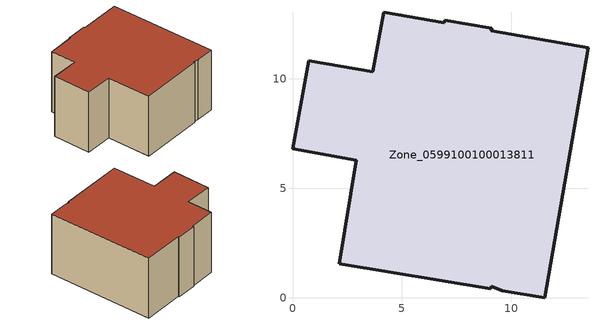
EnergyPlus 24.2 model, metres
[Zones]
Zone_0599100100013811
 floor ground (C_G): 9.09,0.53 9.07,0.41 2.14,1.55 2.92,6.28 0,6.81 0.73,10.82 3.67,10.33 4.16,13.04 6.94,12.56 6.96,12.68 9.11,12.31 9.09,12.19 13.5,11.43 11.53,0 9.59,0.32 z0
 wall outside (C_F): 9.09,12.19 9.11,12.31 6.96,12.68 6.94,12.56 4.16,13.04 3.67,10.33 0.73,10.82 0,6.81 2.92,6.28 2.14,1.55 9.07,0.41 9.09,0.53 9.59,0.32 11.53,0 13.5,11.43 9.09,12.19 z0:6.87
 roof outside (C_R): 9.59,0.32 11.53,0 13.5,11.43 9.09,12.19 9.11,12.31 6.96,12.68 6.94,12.56 4.16,13.04 3.67,10.33 0.73,10.82 0,6.81 2.92,6.28 2.14,1.55 9.07,0.41 9.09,0.53 z6.87
[BUILDING]
Pand.0599100100013811: North Axis=0; Terrain=City; Loads Convergence Tolerance Value=0.04; Temperature Convergence Tolerance Value=0.4; Solar Distribution=FullExterior; Maximum Number of Warmup Days=25; Minimum Number of Warmup Days=1
[Site:Location]
Rotterdam.The.Hague.AP_ZH_NLD Design_Conditions: Latitude=51.96; Longitude=4.45; Time Zone=1; Elevation=-4.5
[SITE:GROUNDTEMPERATURE:BUILDINGSURFACE]
18, 18, 18, 18, 18, 18, 18, 18, 18, 18, 18, 18
[MATERIAL] Thermal Absorptance=0.9; Solar Absorptance=0.7; Visible Absorptance=0.7
Name | Roughness | Thickness | Conductivity | Density | Specific Heat
G.D.2015-2018 | MediumSmooth | 0.15 | 0.0428571 | 540 | 1210
F.D.2015-2018 | Rough | 0.3 | 0.0666667 | 1920 | 840
R.D.2015-2018 | MediumRough | 0.2 | 0.0333333 | 1500 | 1000
[CONSTRUCTION]
C_G: G.D.2015-2018
C_F: F.D.2015-2018
C_R: R.D.2015-2018
[ZONE]
Zone_0599100100013811: Type=1; Multiplier=1; Ceiling Height=Autocalculate; Volume=Autocalculate; Floor Area=autocalculate; Part of Total Floor Area=Yes
[ZONEINFILTRATION:DESIGNFLOWRATE]
Infil_Zone_0599100100013811: Zone or ZoneList or Space or SpaceList=Zone_0599100100013811; Schedule=AlwaysOn; Design Flow Rate Calculation Method=Flow/Area; Flow Rate per Floor Area=0.0021; Constant Term Coefficient=1; Temperature Term Coefficient=0; Velocity Term Coefficient=0; Velocity Squared Term Coefficient=0
[HVACTEMPLATE:ZONE:IDEALLOADSAIRSYSTEM]
Zone_0599100100013811: Maximum Heating Supply Air Temperature=50; Minimum Cooling Supply Air Temperature=13; Maximum Heating Supply Air Humidity Ratio=0.0156; Minimum Cooling Supply Air Humidity Ratio=0.0077; Heating Limit=NoLimit; Cooling Limit=NoLimit; Dehumidification Control Type=ConstantSensibleHeatRatio; Cooling Sensible Heat Ratio=0.7; Dehumidification Setpoint=60; Humidification Control Type=None; Humidification Setpoint=30; Outdoor Air Method=None; Outdoor Air Flow Rate per Person=0.00944; Outdoor Air Flow Rate per Zone Floor Area=0; Outdoor Air Flow Rate per Zone=0; Demand Controlled Ventilation Type=None; Outdoor Air Economizer Type=NoEconomizer; Heat Recovery Type=None; Sensible Heat Recovery Effectiveness=0.7; Latent Heat Recovery Effectiveness=0.65
[ZONECONTROL:THERMOSTAT]
ThermostatControl_Zone_0599100100013811: Zone or ZoneList=Zone_0599100100013811; Control Type Schedule=DualSetpointControlType; Control 1=Thermostat_Zone_0599100100013811; Temperature Difference Between Cutout And Setpoint=0
[THERMOSTATSETPOINT:DUALSETPOINT]
Thermostat_Zone_0599100100013811: Heating Setpoint Temperature Schedule=HeatingSetpoint_Zone_0599100100013811; Cooling Setpoint Temperature Schedule=CoolingSetpoint_Zone_0599100100013811
[SCHEDULE:COMPACT]
HeatingSetpoint_Zone_0599100100013811: Through: 12/31, For: AllDays, Until: 24:00, 21
CoolingSetpoint_Zone_0599100100013811: Through: 12/31, For: AllDays, Until: 24:00, 24
DualSetpointControlType: Through: 12/31, For: AllDays, Until: 24:00, 4
AlwaysOn: Through: 12/31, For: AllDays, Until: 24:00, 1
